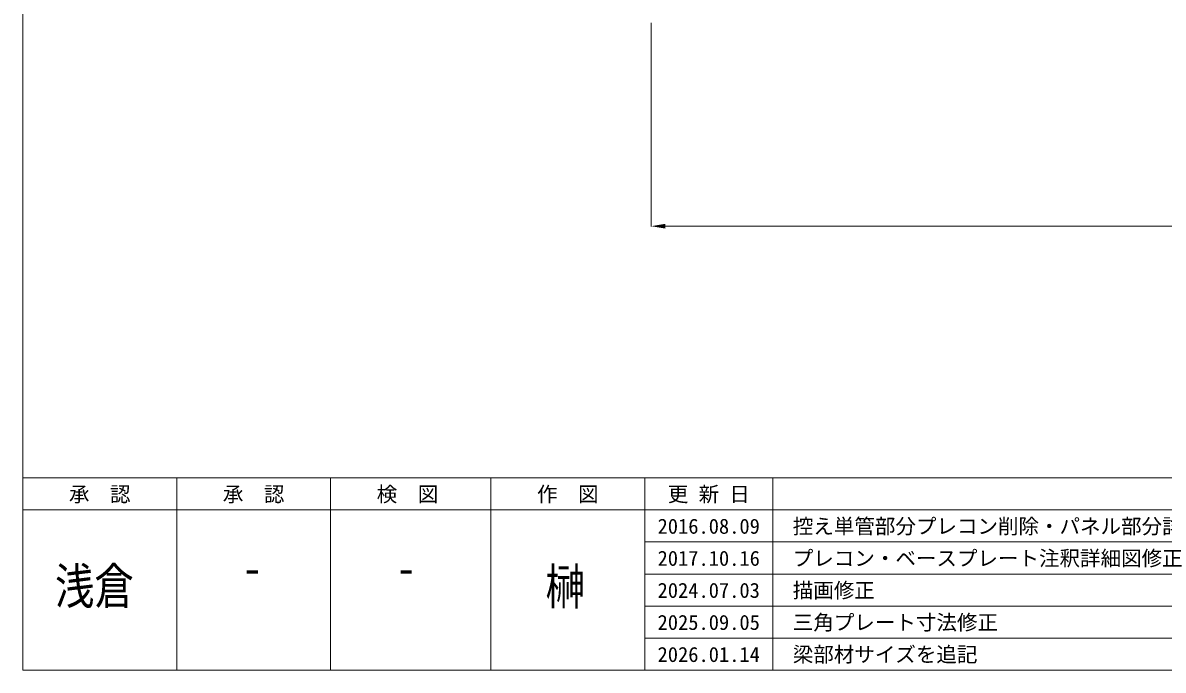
# Model space of a CAD drawing. Units: millimetres, scale not verified. Extents: x -30584 to 1616, y -23100 to 23100.
# Drawn here: x -30584 to -23470, y 900 to 4940 of the extents above; entities that cross this region are included whole.
import ezdxf
from ezdxf.enums import TextEntityAlignment as Align

# ---------------------------------------------------------------- set-up
doc = ezdxf.new("R2010")
doc.units = ezdxf.units.MM
doc.header["$LTSCALE"] = 150
doc.layers.add('0-A_図面枠', color=7, linetype='Continuous', lineweight=18)
doc.layers.add('0-B_寸法', color=3, linetype='Continuous', lineweight=18)
doc.styles.add('ＭＳ ゴシック', font='')
doc.styles.get('ＭＳ ゴシック').set_extended_font_data('MS Gothic')

msp = doc.modelspace()

# ---------------------------------------------------------------- linework, layer by layer
at = {"layer": '0-A_図面枠'}
for p, q in [((-30584.2, 2100), (1615.8, 2100)), ((-29624.2, 2100), (-29624.2, 900)), ((-28664.2, 2100), (-28664.2, 900)), ((-27664.2, 2100), (-27664.2, 900)), ((-26704.2, 2100), (-26704.2, 900)), ((-25904.2, 2100), (-25904.2, 900)), ((-30584.2, 1900), (-17824.2, 1900)), ((-26704.2, 1700), (-17824.2, 1700)), ((-26704.2, 1500), (-17824.2, 1500)), ((-26704.2, 1300), (-17824.2, 1300)), ((-26704.2, 1100), (-17824.2, 1100))]:
    msp.add_line(p, q, dxfattribs=at)
msp.add_lwpolyline([(-30584.2, 23100), (1615.8, 23100), (1615.8, 900), (-30584.2, 900)], close=True, dxfattribs=at)
at = {"layer": '0-B_寸法'}
for p, q in [((-26664.2, 4939), (-26664.2, 3669.5)), ((-13152.2, 3670.5), (-26576.2, 3670.5))]:
    msp.add_line(p, q, dxfattribs=at)
at = {"layer": '0-B_寸法', "color": 91}
msp.add_solid([(-26576.2, 3685.1), (-26664.2, 3670.5), (-26576.2, 3655.8)], dxfattribs=at)

# ---------------------------------------------------------------- texts
at = {"layer": '0-A_図面枠', "style": 'ＭＳ ゴシック'}
for s, p in [('承\u3000認', (-30296.2, 1923.2)), ('承\u3000認', (-29336.2, 1923.2)), ('検\u3000図', (-28376.2, 1923.2)), ('作\u3000図', (-27376.2, 1923.2)), ('更 新 日', (-26560.2, 1923.2)), ('控え単管部分プレコン削除・パネル部分詳細図修正', (-25780.6, 1723.2)), ('2016.08.09', (-26624.2, 1723.2)), ('2017.10.16', (-26624.2, 1523.2)), ('プレコン・ベースプレート注釈詳細図修正', (-25780.6, 1523.2)), ('2024.07.03', (-26624.2, 1323.2)), ('描画修正', (-25780.6, 1323.2)), ('2025.09.05', (-26624.2, 1123.2)), ('三角プレート寸法修正 ', (-25780.6, 1123.2)), ('2026.01.14', (-26624.2, 923.2)), ('梁部材サイズを追記', (-25780.6, 923.2))]:
    msp.add_text(s, height=93.84, dxfattribs=at).set_placement(p, align=Align.BOTTOM_LEFT)
at = {"layer": '0-A_図面枠', "style": 'ＭＳ ゴシック', "width": 0.8}
for s, p in [('浅倉', (-30383.4, 1244.5)), ('榊', (-27323.8, 1241.8)), ('-', (-29214, 1358.4)), ('-', (-28254, 1358.4))]:
    msp.add_text(s, height=225.2, dxfattribs=at).set_placement(p, align=Align.BOTTOM_LEFT)

doc.saveas('drawing.dxf')
